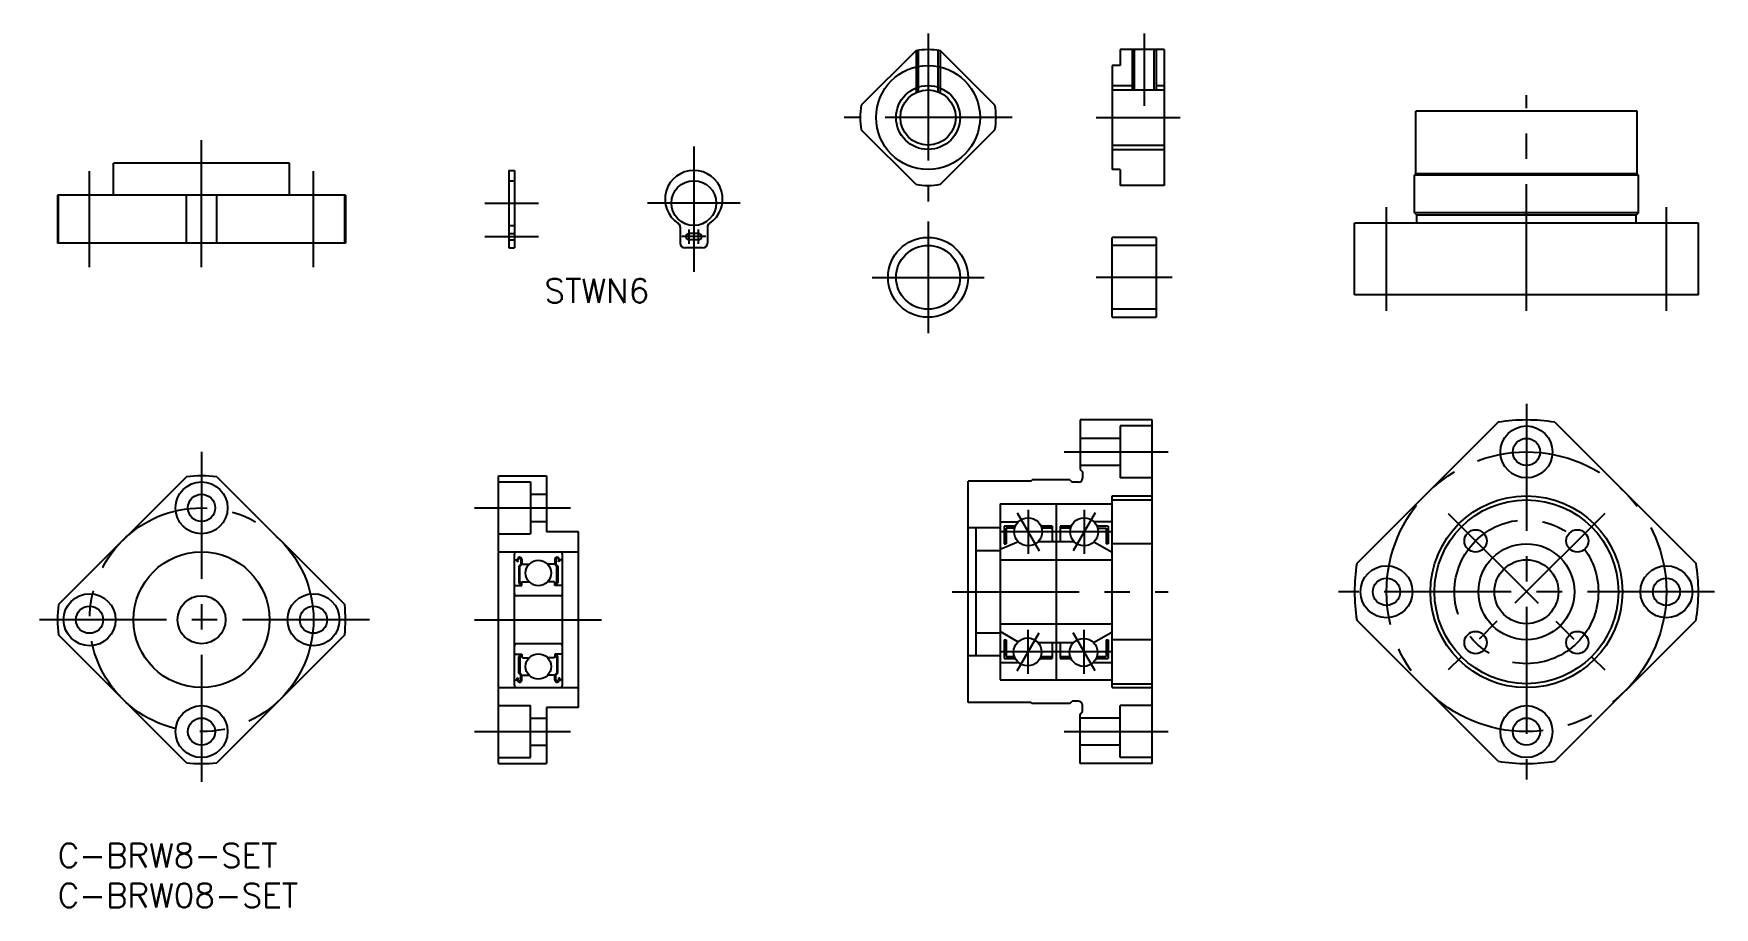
# Model space of a CAD drawing. Extents: x -3 to 207, y -8 to 101.
import ezdxf

# ---------------------------------------------------------------- set-up
doc = ezdxf.new("R2010")
doc.units = 0
doc.header["$LTSCALE"] = 0.5
doc.linetypes.add('CENTER', pattern=[50.8, 31.75, -6.35, 6.35, -6.35])
doc.linetypes.add('DASHED', pattern=[19.05, 12.7, -6.35])
for name, color, linetype in [('MSM_CENTER', 1, 'CENTER'), ('MSM_CONTINUOUS', 7, 'CONTINUOUS'), ('MSM_DASHED', 4, 'DASHED'), ('MSM_NARROW', 5, 'CONTINUOUS'), ('MSM_PART_NUMBER', 7, 'CONTINUOUS')]:
    doc.layers.add(name, color=color, linetype=linetype)
doc.styles.get("Standard").update_dxf_attribs({"font": 'txt.shx', "height": 3, "bigfont": 'bigfont.shx'})

# ---------------------------------------------------------------- blocks, each defined once
blk = doc.blocks.new('*U4')
at = {"layer": 'MSM_PART_NUMBER'}
blk.add_text('C-BRW8-SET', height=3, dxfattribs=at).set_placement((0, -3))
blk = doc.blocks.new('*U5')
at = {"layer": 'MSM_PART_NUMBER'}
blk.add_text('C-BRW08-SET', height=3, dxfattribs=at).set_placement((0, -8))
blk = doc.blocks.new('*U7')
at = {"layer": 'MSM_PART_NUMBER'}
blk.add_text('STWN6', height=3, dxfattribs=at).set_placement((60.88, 67.67))

msp = doc.modelspace()

# ---------------------------------------------------------------- linework, layer by layer
at = {"layer": 'MSM_CENTER'}
for p, q in [((108.85, 101.35), (108.85, 80.35)), ((135.87, 101.35), (135.87, 92.31)), ((183.68, 66.64), (183.68, 93.64)), ((119.35, 90.85), (98.35, 90.85)), ((129.87, 90.85), (140.37, 90.85)), ((18, 72.14), (18, 88.14)), ((79.56, 87.24), (79.56, 71.54)), ((4, 72.14), (4, 84.14)), ((32, 72.14), (32, 84.14)), ((53.42, 80.14), (60.12, 80.14)), ((85.36, 80.14), (73.76, 80.14)), ((108.85, 77.85), (108.85, 63.85)), ((166.18, 66.64), (166.18, 79.64)), ((201.18, 66.64), (201.18, 79.64)), ((53.42, 75.94), (60.12, 75.94)), ((81.06, 75.94), (78.06, 75.94)), ((78.96, 75.04), (78.96, 76.84)), ((80.16, 75.04), (80.16, 76.84)), ((101.85, 70.85), (115.85, 70.85)), ((139.37, 70.85), (129.87, 70.85)), ((183.68, 55), (183.68, 8)), ((18, 49), (18, 7)), ((125.87, 49), (138.87, 49)), ((52.12, 42), (64.12, 42)), ((119.99, 41.38), (122.74, 36.62)), ((121.37, 41.75), (121.37, 36.25)), ((129.74, 41.38), (126.99, 36.62)), ((128.37, 41.75), (128.37, 36.25)), ((173.9, 41.28), (193.47, 21.72)), ((193.47, 41.28), (173.9, 21.72)), ((131.97, 39), (117.87, 39)), ((111.87, 31.5), (138.87, 31.5)), ((207.18, 31.5), (160.18, 31.5)), ((39, 28), (-3, 28)), ((52.12, 28), (68.12, 28)), ((119.99, 21.62), (122.74, 26.38)), ((121.37, 21.25), (121.37, 26.75)), ((129.74, 21.62), (126.99, 26.38)), ((128.37, 21.25), (128.37, 26.75)), ((131.97, 24), (117.87, 24)), ((52.12, 14), (64.12, 14)), ((125.87, 14), (138.87, 14))]:
    msp.add_line(p, q, dxfattribs=at)
for centre, radius in [((183.68, 31.5), 17.5), ((18, 28), 14), ((183.68, 31.5), 9)]:
    msp.add_circle(centre, radius, dxfattribs=at)
at = {"layer": 'MSM_CONTINUOUS'}
for p, q in [((107.31, 99.21), (100.49, 92.39)), ((117.21, 92.39), (110.39, 99.21)), ((132.87, 99.35), (132.87, 97.35)), ((138.37, 99.35), (132.87, 99.35)), ((134.64, 99.35), (134.64, 94.31)), ((137.1, 99.35), (137.1, 94.31)), ((138.37, 99.35), (138.37, 82.35)), ((131.87, 97.35), (131.87, 84.35)), ((132.87, 97.35), (131.87, 97.35)), ((131.87, 94.31), (138.37, 94.31)), ((197.53, 91.64), (169.83, 91.64)), ((169.83, 83.79), (169.83, 91.64)), ((197.53, 83.79), (197.53, 91.64)), ((100.49, 89.31), (107.31, 82.49)), ((110.39, 82.49), (117.21, 89.31)), ((131.87, 87.39), (138.37, 87.39)), ((29, 85.14), (7, 85.14)), ((7, 81.14), (7, 85.14)), ((29, 81.14), (29, 85.14)), ((56.42, 84.24), (56.42, 74.54)), ((56.42, 84.24), (57.12, 84.24)), ((57.12, 84.24), (57.12, 74.54)), ((132.87, 84.35), (131.87, 84.35)), ((132.87, 84.35), (132.87, 82.35)), ((138.37, 82.35), (132.87, 82.35)), ((169.68, 83.64), (169.83, 83.79)), ((169.68, 78.94), (169.68, 83.64)), ((197.68, 83.64), (169.68, 83.64)), ((197.53, 83.79), (169.83, 83.79)), ((197.68, 83.64), (197.53, 83.79)), ((197.68, 78.94), (197.68, 83.64)), ((0, 81.14), (0, 75.14)), ((36, 81.14), (0, 81.14)), ((0.1, 75.14), (0.1, 81.14)), ((16.1, 75.14), (16.1, 81.14)), ((19.9, 75.14), (19.9, 81.14)), ((35.9, 75.14), (35.9, 81.14)), ((36, 81.14), (36, 75.14)), ((197.68, 78.94), (169.68, 78.94)), ((169.68, 78.94), (169.98, 78.64)), ((169.98, 77.64), (169.98, 78.64)), ((197.38, 78.64), (169.98, 78.64)), ((197.68, 78.94), (197.38, 78.64)), ((197.38, 77.64), (197.38, 78.64)), ((77.86, 77.11), (77.86, 75.14)), ((80.16, 76.34), (78.96, 76.34)), ((79.56, 77.34), (79.56, 76.34)), ((81.26, 77.11), (81.26, 75.14)), ((131.87, 65.85), (131.87, 75.85)), ((137.37, 75.85), (131.87, 75.85)), ((137.37, 75.85), (137.37, 65.85)), ((162.18, 68.64), (162.18, 77.64)), ((205.18, 77.64), (162.18, 77.64)), ((205.18, 68.64), (205.18, 77.64)), ((36, 75.14), (0, 75.14)), ((56.42, 74.54), (57.12, 74.54)), ((80.66, 74.54), (78.46, 74.54)), ((80.16, 75.54), (78.96, 75.54)), ((79.56, 75.54), (79.56, 74.54)), ((137.37, 74.85), (131.87, 74.85)), ((205.18, 68.64), (162.18, 68.64)), ((137.37, 66.85), (131.87, 66.85)), ((131.87, 65.85), (137.37, 65.85)), ((127.87, 53), (127.87, 46.8)), ((136.87, 53), (127.87, 53)), ((136.87, 10), (136.87, 53)), ((180.14, 52.71), (162.47, 35.04)), ((187.22, 52.71), (204.89, 35.04)), ((132.87, 50.7), (127.87, 50.7)), ((132.87, 52.25), (132.87, 45.75)), ((136.87, 52.25), (132.87, 52.25)), ((132.87, 47.3), (127.87, 47.3)), ((127.87, 46.8), (128.17, 46.5)), ((128.17, 46.5), (128.17, 45.7)), ((16.1, 45.9), (0.1, 29.9)), ((19.9, 45.9), (35.9, 29.9)), ((55.12, 46), (61.12, 46)), ((55.12, 10), (55.12, 46)), ((55.12, 45.25), (59.12, 45.25)), ((59.12, 45.25), (59.12, 38.75)), ((61.12, 46), (61.12, 39)), ((121.72, 45.35), (113.87, 45.35)), ((113.87, 17.65), (113.87, 45.35)), ((121.72, 45.35), (121.87, 45.5)), ((126.57, 45.5), (121.87, 45.5)), ((126.57, 45.5), (126.87, 45.2)), ((127.67, 45.2), (126.87, 45.2)), ((136.87, 45.75), (132.87, 45.75)), ((59.12, 43.7), (61.12, 43.7)), ((117.87, 42.5), (131.87, 42.5)), ((117.87, 42.5), (117.87, 20.5)), ((124.87, 42.5), (124.87, 20.5)), ((131.87, 19.5), (131.87, 43.5)), ((131.87, 43.5), (136.87, 43.5)), ((131.87, 43), (136.87, 43)), ((59.12, 40.3), (61.12, 40.3)), ((117.87, 40.25), (120.14, 40.25)), ((131.87, 40.25), (129.59, 40.25)), ((55.12, 38.75), (59.12, 38.75)), ((65.12, 39), (61.12, 39)), ((65.12, 17), (65.12, 39)), ((117.87, 39.5), (113.87, 39.5)), ((114.87, 23.5), (114.87, 39.5)), ((118.37, 39.73), (118.37, 37.5)), ((119.78, 39.73), (118.37, 39.73)), ((118.62, 39.48), (118.62, 37.5)), ((119.68, 39.48), (118.62, 39.48)), ((124.37, 39.73), (122.96, 39.73)), ((124.37, 39.48), (123.05, 39.48)), ((124.37, 39.73), (124.37, 37.75)), ((125.37, 39.73), (125.37, 37.75)), ((126.78, 39.73), (125.37, 39.73)), ((126.68, 39.48), (125.37, 39.48)), ((131.37, 39.73), (129.96, 39.73)), ((130.05, 39.48), (131.12, 39.48)), ((131.12, 39.48), (131.12, 37.5)), ((131.37, 39.73), (131.37, 37.5)), ((55.12, 36.5), (65.12, 36.5)), ((57.12, 19.8), (57.12, 36.2)), ((63.12, 19.8), (63.12, 36.2)), ((114.87, 36.65), (117.87, 36.65)), ((120.14, 37.75), (117.87, 36.79)), ((118.37, 37.5), (118.62, 37.5)), ((127.14, 37.75), (122.59, 37.75)), ((129.59, 37.75), (131.87, 36.44)), ((131.37, 37.5), (131.12, 37.5)), ((136.87, 37.5), (131.87, 37.5)), ((57.12, 35.6), (57.22, 35.5)), ((57.22, 35.5), (57.43, 35.5)), ((57.43, 35.5), (57.54, 35.67)), ((57.48, 35.33), (57.59, 35.27)), ((57.54, 35.44), (57.65, 35.61)), ((57.65, 35.37), (57.54, 35.44)), ((57.59, 35.27), (57.65, 35.37)), ((57.94, 34.95), (57.69, 34.7)), ((57.69, 34.7), (57.69, 32.65)), ((58.06, 34.9), (57.81, 34.65)), ((57.81, 32.65), (57.81, 34.65)), ((57.94, 35.53), (57.94, 34.95)), ((58.06, 35.53), (58.06, 34.9)), ((58.06, 35.05), (58.16, 34.95)), ((58.16, 34.95), (58.98, 34.95)), ((62.08, 34.95), (61.27, 34.95)), ((62.18, 35.05), (62.08, 34.95)), ((62.18, 35.53), (62.18, 34.9)), ((62.18, 34.9), (62.43, 34.65)), ((62.3, 35.53), (62.3, 34.95)), ((62.3, 34.95), (62.56, 34.7)), ((62.43, 32.65), (62.43, 34.65)), ((62.56, 34.7), (62.56, 32.65)), ((62.59, 35.37), (62.7, 35.44)), ((62.65, 35.27), (62.59, 35.37)), ((62.7, 35.44), (62.6, 35.61)), ((62.76, 35.33), (62.65, 35.27)), ((62.81, 35.5), (62.7, 35.67)), ((63.02, 35.5), (62.81, 35.5)), ((63.12, 35.6), (63.02, 35.5)), ((117.87, 35.5), (131.87, 35.5)), ((57.12, 32.2), (57.22, 32.3)), ((57.22, 32.3), (58.06, 32.3)), ((58, 32.65), (57.81, 32.65)), ((57.81, 32.52), (58, 32.52)), ((58, 32.52), (58, 32.65)), ((58.06, 32.65), (58.16, 32.75)), ((58.06, 32.3), (58.06, 32.65)), ((58.16, 32.75), (58.98, 32.75)), ((62.08, 32.75), (61.27, 32.75)), ((62.18, 32.65), (62.08, 32.75)), ((62.18, 32.3), (62.18, 32.65)), ((63.02, 32.3), (62.18, 32.3)), ((62.24, 32.52), (62.24, 32.65)), ((62.24, 32.65), (62.43, 32.65)), ((62.43, 32.52), (62.24, 32.52)), ((63.12, 32.2), (63.02, 32.3)), ((62.82, 31), (57.42, 31)), ((117.87, 27.5), (131.87, 27.5)), ((180.14, 10.29), (162.47, 27.96)), ((187.22, 10.29), (204.89, 27.96)), ((16.1, 10.1), (0.1, 26.1)), ((35.9, 26.1), (19.9, 10.1)), ((114.87, 26.35), (117.87, 26.35)), ((120.09, 25.23), (117.87, 26.54)), ((118.37, 25.49), (118.37, 23.15)), ((118.37, 25.49), (118.62, 25.49)), ((118.62, 25.49), (118.62, 23.4)), ((129.54, 25.15), (131.82, 26.44)), ((131.12, 25.49), (131.12, 23.4)), ((131.12, 25.49), (131.37, 25.49)), ((131.37, 25.49), (131.37, 23.15)), ((136.87, 25.5), (131.87, 25.5)), ((57.12, 23.8), (57.22, 23.7)), ((57.22, 23.7), (58.06, 23.7)), ((62.82, 25), (57.42, 25)), ((57.69, 21.3), (57.69, 23.35)), ((57.81, 23.48), (58, 23.48)), ((57.81, 23.35), (57.81, 21.35)), ((58, 23.35), (57.81, 23.35)), ((58, 23.48), (58, 23.35)), ((58.06, 23.7), (58.06, 23.35)), ((58.06, 23.35), (58.16, 23.25)), ((58.16, 23.25), (58.98, 23.25)), ((62.08, 23.25), (61.27, 23.25)), ((62.18, 23.35), (62.08, 23.25)), ((63.02, 23.7), (62.18, 23.7)), ((62.18, 23.7), (62.18, 23.35)), ((62.43, 23.48), (62.24, 23.48)), ((62.24, 23.48), (62.24, 23.35)), ((62.24, 23.35), (62.43, 23.35)), ((62.43, 23.35), (62.43, 21.35)), ((62.56, 21.3), (62.56, 23.35)), ((63.12, 23.8), (63.02, 23.7)), ((117.87, 23.5), (113.87, 23.5)), ((118.37, 23.15), (119.75, 23.15)), ((118.62, 23.4), (119.65, 23.4)), ((122.57, 25.17), (127.09, 25.17)), ((122.84, 23.15), (124.37, 23.15)), ((122.95, 23.4), (124.37, 23.4)), ((124.37, 25.17), (124.37, 23.15)), ((125.37, 25.17), (125.37, 23.15)), ((125.37, 23.4), (126.63, 23.4)), ((125.37, 23.15), (126.72, 23.15)), ((129.88, 23.15), (131.37, 23.15)), ((129.97, 23.4), (131.12, 23.4)), ((57.94, 21.05), (57.69, 21.3)), ((58.06, 21.1), (57.81, 21.35)), ((57.94, 20.47), (57.94, 21.05)), ((58.06, 20.47), (58.06, 21.1)), ((58.06, 20.95), (58.16, 21.05)), ((58.16, 21.05), (58.98, 21.05)), ((62.08, 21.05), (61.27, 21.05)), ((62.18, 20.95), (62.08, 21.05)), ((62.18, 21.1), (62.43, 21.35)), ((62.18, 20.47), (62.18, 21.1)), ((62.3, 21.05), (62.56, 21.3)), ((62.3, 20.47), (62.3, 21.05)), ((117.87, 22.66), (120.14, 22.66)), ((129.53, 22.66), (131.87, 22.66)), ((55.12, 19.5), (65.12, 19.5)), ((57.12, 20.4), (57.22, 20.5)), ((57.22, 20.5), (57.43, 20.5)), ((57.43, 20.5), (57.54, 20.33)), ((57.48, 20.67), (57.59, 20.73)), ((57.65, 20.63), (57.54, 20.56)), ((57.54, 20.56), (57.65, 20.39)), ((57.59, 20.73), (57.65, 20.63)), ((62.65, 20.73), (62.59, 20.63)), ((62.59, 20.63), (62.7, 20.56)), ((62.7, 20.56), (62.6, 20.39)), ((62.76, 20.67), (62.65, 20.73)), ((62.81, 20.5), (62.7, 20.33)), ((63.02, 20.5), (62.81, 20.5)), ((63.12, 20.4), (63.02, 20.5)), ((117.87, 20.5), (131.87, 20.5)), ((131.87, 20), (136.87, 20)), ((131.87, 19.5), (136.87, 19.5)), ((55.12, 17.25), (59.12, 17.25)), ((59.12, 10.75), (59.12, 17.25)), ((61.12, 17), (61.12, 10)), ((65.12, 17), (61.12, 17)), ((121.72, 17.65), (113.87, 17.65)), ((121.72, 17.65), (121.87, 17.5)), ((126.57, 17.5), (121.87, 17.5)), ((126.57, 17.5), (126.87, 17.8)), ((127.67, 17.8), (126.87, 17.8)), ((128.17, 16.5), (128.17, 17.3)), ((132.87, 10.75), (132.87, 17.25)), ((136.87, 17.25), (132.87, 17.25)), ((59.12, 15.7), (61.12, 15.7)), ((127.87, 16.2), (128.17, 16.5)), ((127.87, 10), (127.87, 16.2)), ((132.87, 15.7), (127.87, 15.7)), ((55.12, 10.75), (59.12, 10.75)), ((59.12, 12.3), (61.12, 12.3)), ((132.87, 12.3), (127.87, 12.3)), ((136.87, 10.75), (132.87, 10.75)), ((55.12, 10), (61.12, 10)), ((136.87, 10), (127.87, 10))]:
    msp.add_line(p, q, dxfattribs=at)
for centre, radius in [((108.85, 90.85), 6.5), ((108.85, 90.85), 3.46), ((79.56, 80.14), 2.8), ((108.85, 70.85), 5), ((108.85, 70.85), 4), ((183.68, 49), 3.25), ((183.68, 49), 1.7), ((18, 42), 3.25), ((18, 42), 1.7), ((183.68, 31.5), 12), ((183.68, 31.5), 11.5), ((121.37, 39), 1.75), ((128.37, 39), 1.75), ((177.32, 37.86), 1.4), ((190.04, 37.86), 1.4), ((18, 28), 8.5), ((183.68, 31.5), 6), ((60.12, 33.85), 1.59), ((166.18, 31.5), 3.25), ((183.68, 31.5), 4), ((201.18, 31.5), 3.25), ((166.18, 31.5), 1.7), ((201.18, 31.5), 1.7), ((4, 28), 3.25), ((4, 28), 1.7), ((18, 28), 3), ((32, 28), 3.25), ((32, 28), 1.7), ((121.3, 23.97), 1.75), ((128.3, 23.91), 1.75), ((177.32, 25.14), 1.4), ((190.04, 25.14), 1.4), ((60.12, 22.15), 1.59), ((18, 14), 3.25), ((183.68, 14), 3.25), ((18, 14), 1.7), ((183.68, 14), 1.7)]:
    msp.add_circle(centre, radius, dxfattribs=at)
for centre, radius, start, end in [((108.85, 90.85), 8.5, 79.5603, 100.4397), ((108.85, 90.85), 8.5, 169.5603, 190.4397), ((108.85, 90.85), 8.5, 349.5603, 10.4397), ((79.56, 80.63), 3.6, 302.8505, 237.1495), ((108.85, 90.85), 8.5, 259.5603, 280.4397), ((77.26, 77.11), 0.6, 360, 54.9004), ((78.96, 75.94), 0.4, 90, 270), ((80.16, 75.94), 0.4, 270, 90), ((81.86, 77.11), 0.6, 125.0996, 180), ((78.46, 75.14), 0.6, 180, 270), ((80.66, 75.14), 0.6, 270, 0), ((183.68, 31.5), 21.5, 80.516, 99.484), ((18, 28), 18, 83.9424, 96.0576), ((127.67, 45.7), 0.5, 270, 0), ((57.42, 36.2), 0.3, 90, 180), ((57.78, 35.53), 0.282, 0, 150.0017), ((62.46, 35.53), 0.282, 29.9983, 180), ((62.82, 36.2), 0.3, 0, 90), ((57.54, 35.44), 0.126, 149.9926, 240.0026), ((57.78, 35.53), 0.156, 0, 149.9314), ((62.46, 35.53), 0.156, 30.0686, 180), ((62.7, 35.44), 0.126, 299.9974, 30.0074), ((183.68, 31.5), 21.5, 170.516, 189.484), ((183.68, 31.5), 21.5, 350.516, 9.484), ((57.81, 32.65), 0.126, 180.0001, 270), ((62.43, 32.65), 0.126, 270, 359.9999), ((18, 28), 18, 173.9424, 186.0576), ((18, 28), 18, 353.9424, 6.0576), ((57.42, 31.3), 0.3, 180, 270), ((62.82, 31.3), 0.3, 270, 0), ((57.42, 24.7), 0.3, 90, 180), ((57.81, 23.35), 0.126, 90, 179.9999), ((62.43, 23.35), 0.126, 0.0001, 90), ((62.82, 24.7), 0.3, 0, 90), ((57.42, 19.8), 0.3, 180, 270), ((57.54, 20.56), 0.126, 119.9974, 210.0074), ((57.78, 20.47), 0.282, 209.9983, 0), ((57.78, 20.47), 0.156, 210.0686, 0), ((62.46, 20.47), 0.282, 180, 330.0017), ((62.46, 20.47), 0.156, 180, 329.9314), ((62.7, 20.56), 0.126, 329.9926, 60.0026), ((62.82, 19.8), 0.3, 270, 0), ((127.67, 17.3), 0.5, 0, 90), ((18, 28), 18, 263.9424, 276.0576), ((183.68, 31.5), 21.5, 260.516, 279.484)]:
    msp.add_arc(centre, radius, start, end, dxfattribs=at)
at = {"layer": 'MSM_DASHED'}
for p, q in [((107.35, 99.22), (107.35, 93.97)), ((107.62, 99.26), (107.62, 94.09)), ((110.08, 99.26), (110.08, 94.09)), ((110.35, 99.22), (110.35, 93.97)), ((56.42, 82.94), (57.12, 82.94)), ((56.42, 77.34), (57.12, 77.34)), ((56.42, 76.34), (57.12, 76.34)), ((56.42, 75.54), (57.12, 75.54))]:
    msp.add_line(p, q, dxfattribs=at)
at = {"layer": 'MSM_NARROW'}
for p, q in [((134.37, 99.35), (134.37, 94.31)), ((137.37, 99.35), (137.37, 94.31)), ((131.87, 94.85), (134.37, 94.85)), ((137.37, 94.85), (138.37, 94.85)), ((131.87, 86.85), (138.37, 86.85))]:
    msp.add_line(p, q, dxfattribs=at)
msp.add_circle((108.85, 90.85), 4, dxfattribs=at)

# ---------------------------------------------------------------- block references
at = {"layer": 'MSM_CONTINUOUS'}
for name in ['*U7', '*U4', '*U5']:
    msp.add_blockref(name, (0, 0), dxfattribs=at)

doc.saveas('drawing.dxf')
